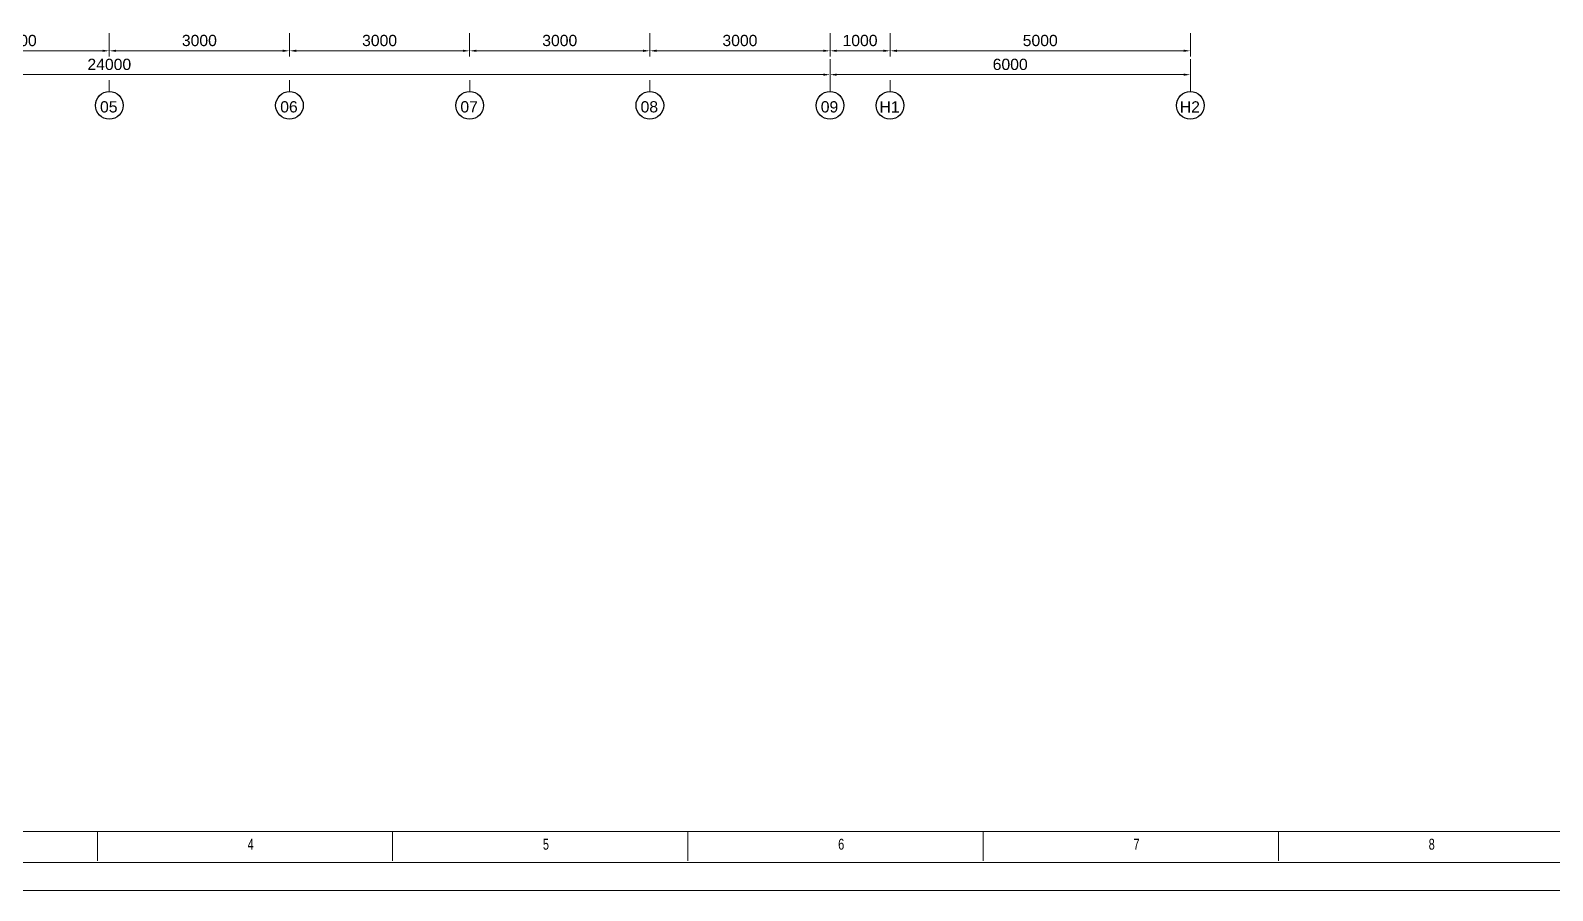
# Model space of a CAD drawing. Header units: millimetres. Extents: x 3220 to 226993, y 817 to 176024.
# Drawn here: x 159955 to 185298, y 59221 to 73542 of the extents above; entities that cross this region are included whole.
import ezdxf

# ---------------------------------------------------------------- set-up
doc = ezdxf.new("R2010")
doc.units = ezdxf.units.MM
doc.linetypes.add('CENTER', pattern=[10.16, 6.35, -1.27, 1.27, -1.27])
doc.styles.add('ARIAL_BOLD', font='arial.ttf')
doc.styles.add('SLDTEXTSTYLE0', font='TXT', dxfattribs={"width": 0.75})
doc.dimstyles.new('ECHE 75', dxfattribs={"dimscale": 75, "dimtxt": 2.5, "dimasz": 1.5, "dimexe": 1.25, "dimexo": 0.625, "dimgap": 1, "dimtad": 1, "dimdec": 0, "dimtxsty": 'ARIAL_BOLD', "dimcen": 2.5, "dimclrd": 4, "dimclre": 4, "dimclrt": 6, "dimadec": 0, "dimazin": 0, "dimtfac": 1, "dimtdec": 0, "dimtmove": 0, "dimatfit": 3, "dimfxl": 1, "dimlwd": 13, "dimlwe": 13, "dimarcsym": 0})

# ---------------------------------------------------------------- blocks, each defined once
blk = doc.blocks.new('*D584')
at = {"color": 4, "lineweight": 13, "transparency": 16777216}
for p, q in [((158268, 73495), (158268, 73110)), ((161268, 73495), (161268, 73110)), ((158381, 73203), (161156, 73203))]:
    blk.add_line(p, q, dxfattribs=at)
at = {"color": 4, "transparency": 16777216}
for points in [[(158381, 73222), (158381, 73185), (158268, 73203)], [(161156, 73222), (161156, 73185), (161268, 73203)]]:
    blk.add_solid(points, dxfattribs=at)
at = {"layer": 'Defpoints', "color": 0, "transparency": 16777216}
for p in [(158268, 73542), (161268, 73542), (161268, 73203)]:
    blk.add_point(p, dxfattribs=at)
at = {"color": 6, "transparency": 16777216, "insert": (159768, 73374), "char_height": 187.5, "attachment_point": 5, "style": 'ARIAL_BOLD'}
blk.add_mtext('3000', dxfattribs=at)
blk = doc.blocks.new('*D585')
at = {"color": 4, "lineweight": 13, "transparency": 16777216}
for p, q in [((161268, 73495), (161268, 73110)), ((164268, 73495), (164268, 73110)), ((161381, 73203), (164156, 73203))]:
    blk.add_line(p, q, dxfattribs=at)
at = {"color": 4, "transparency": 16777216}
for points in [[(161381, 73222), (161381, 73185), (161268, 73203)], [(164156, 73222), (164156, 73185), (164268, 73203)]]:
    blk.add_solid(points, dxfattribs=at)
at = {"layer": 'Defpoints', "color": 0, "transparency": 16777216}
for p in [(161268, 73542), (164268, 73542), (164268, 73203)]:
    blk.add_point(p, dxfattribs=at)
at = {"color": 6, "transparency": 16777216, "insert": (162768, 73374), "char_height": 187.5, "attachment_point": 5, "style": 'ARIAL_BOLD'}
blk.add_mtext('3000', dxfattribs=at)
blk = doc.blocks.new('*D586')
at = {"color": 4, "lineweight": 13, "transparency": 16777216}
for p, q in [((164268, 73495), (164268, 73110)), ((167268, 73495), (167268, 73110)), ((164381, 73203), (167156, 73203))]:
    blk.add_line(p, q, dxfattribs=at)
at = {"color": 4, "transparency": 16777216}
for points in [[(164381, 73222), (164381, 73185), (164268, 73203)], [(167156, 73222), (167156, 73185), (167268, 73203)]]:
    blk.add_solid(points, dxfattribs=at)
at = {"layer": 'Defpoints', "color": 0, "transparency": 16777216}
for p in [(164268, 73542), (167268, 73542), (167268, 73203)]:
    blk.add_point(p, dxfattribs=at)
at = {"color": 6, "transparency": 16777216, "insert": (165768, 73374), "char_height": 187.5, "attachment_point": 5, "style": 'ARIAL_BOLD'}
blk.add_mtext('3000', dxfattribs=at)
blk = doc.blocks.new('*D587')
at = {"color": 4, "lineweight": 13, "transparency": 16777216}
for p, q in [((149268, 73063), (149268, 72712)), ((173268, 73063), (173268, 72712)), ((149381, 72806), (173156, 72806))]:
    blk.add_line(p, q, dxfattribs=at)
at = {"color": 4, "transparency": 16777216}
for points in [[(149381, 72824), (149381, 72787), (149268, 72806)], [(173156, 72824), (173156, 72787), (173268, 72806)]]:
    blk.add_solid(points, dxfattribs=at)
at = {"layer": 'Defpoints', "color": 0, "transparency": 16777216}
for p in [(149268, 73110), (173268, 73110), (173268, 72806)]:
    blk.add_point(p, dxfattribs=at)
at = {"color": 6, "transparency": 16777216, "insert": (161268, 72976), "char_height": 187.5, "attachment_point": 5, "style": 'ARIAL_BOLD'}
blk.add_mtext('24000', dxfattribs=at)
blk = doc.blocks.new('*D588')
at = {"color": 4, "lineweight": 13, "transparency": 16777216}
for p, q in [((167268, 73495), (167268, 73110)), ((170268, 73495), (170268, 73110)), ((167381, 73203), (170156, 73203))]:
    blk.add_line(p, q, dxfattribs=at)
at = {"color": 4, "transparency": 16777216}
for points in [[(167381, 73222), (167381, 73185), (167268, 73203)], [(170156, 73222), (170156, 73185), (170268, 73203)]]:
    blk.add_solid(points, dxfattribs=at)
at = {"layer": 'Defpoints', "color": 0, "transparency": 16777216}
for p in [(167268, 73542), (170268, 73542), (170268, 73203)]:
    blk.add_point(p, dxfattribs=at)
at = {"color": 6, "transparency": 16777216, "insert": (168768, 73374), "char_height": 187.5, "attachment_point": 5, "style": 'ARIAL_BOLD'}
blk.add_mtext('3000', dxfattribs=at)
blk = doc.blocks.new('*D589')
at = {"color": 4, "lineweight": 13, "transparency": 16777216}
for p, q in [((170268, 73495), (170268, 73110)), ((173268, 73495), (173268, 73110)), ((170381, 73203), (173156, 73203))]:
    blk.add_line(p, q, dxfattribs=at)
at = {"color": 4, "transparency": 16777216}
for points in [[(170381, 73222), (170381, 73185), (170268, 73203)], [(173156, 73222), (173156, 73185), (173268, 73203)]]:
    blk.add_solid(points, dxfattribs=at)
at = {"layer": 'Defpoints', "color": 0, "transparency": 16777216}
for p in [(170268, 73542), (173268, 73542), (173268, 73203)]:
    blk.add_point(p, dxfattribs=at)
at = {"color": 6, "transparency": 16777216, "insert": (171768, 73374), "char_height": 187.5, "attachment_point": 5, "style": 'ARIAL_BOLD'}
blk.add_mtext('3000', dxfattribs=at)
blk = doc.blocks.new('*D633')
at = {"color": 4, "lineweight": 13, "transparency": 16777216}
for p, q in [((173268, 73063), (173268, 72712)), ((179268, 73063), (179268, 72712)), ((173381, 72806), (179156, 72806))]:
    blk.add_line(p, q, dxfattribs=at)
at = {"color": 4, "transparency": 16777216}
for points in [[(173381, 72824), (173381, 72787), (173268, 72806)], [(179156, 72824), (179156, 72787), (179268, 72806)]]:
    blk.add_solid(points, dxfattribs=at)
at = {"layer": 'Defpoints', "color": 0, "transparency": 16777216}
for p in [(173268, 73110), (179268, 73110), (179268, 72806)]:
    blk.add_point(p, dxfattribs=at)
at = {"color": 6, "transparency": 16777216, "insert": (176268, 72976), "char_height": 187.5, "attachment_point": 5, "style": 'ARIAL_BOLD'}
blk.add_mtext('6000', dxfattribs=at)
blk = doc.blocks.new('*D634')
at = {"color": 4, "lineweight": 13, "transparency": 16777216}
for p, q in [((173268, 73495), (173268, 73110)), ((174268, 73495), (174268, 73110)), ((173381, 73203), (174156, 73203))]:
    blk.add_line(p, q, dxfattribs=at)
at = {"color": 4, "transparency": 16777216}
for points in [[(173381, 73222), (173381, 73185), (173268, 73203)], [(174156, 73222), (174156, 73185), (174268, 73203)]]:
    blk.add_solid(points, dxfattribs=at)
at = {"layer": 'Defpoints', "color": 0, "transparency": 16777216}
for p in [(173268, 73542), (174268, 73542), (174268, 73203)]:
    blk.add_point(p, dxfattribs=at)
at = {"color": 6, "transparency": 16777216, "insert": (173768, 73374), "char_height": 187.5, "attachment_point": 5, "style": 'ARIAL_BOLD'}
blk.add_mtext('1000', dxfattribs=at)
blk = doc.blocks.new('*D635')
at = {"color": 4, "lineweight": 13, "transparency": 16777216}
for p, q in [((174268, 73495), (174268, 73110)), ((179268, 73495), (179268, 73110)), ((174381, 73203), (179156, 73203))]:
    blk.add_line(p, q, dxfattribs=at)
at = {"color": 4, "transparency": 16777216}
for points in [[(174381, 73222), (174381, 73185), (174268, 73203)], [(179156, 73222), (179156, 73185), (179268, 73203)]]:
    blk.add_solid(points, dxfattribs=at)
at = {"layer": 'Defpoints', "color": 0, "transparency": 16777216}
for p in [(174268, 73542), (179268, 73542), (179268, 73203)]:
    blk.add_point(p, dxfattribs=at)
at = {"color": 6, "transparency": 16777216, "insert": (176768, 73374), "char_height": 187.5, "attachment_point": 5, "style": 'ARIAL_BOLD'}
blk.add_mtext('5000', dxfattribs=at)
blk = doc.blocks.new('A1 E1-200')
at = {"color": 1, "linetype": 'Continuous', "lineweight": 18}
for p, q in [((-162844, 1960), (-1960, 1960)), ((-164800, 0), (0, 0))]:
    blk.add_line(p, q, dxfattribs=at)
at = {"color": 5, "linetype": 'Continuous', "lineweight": 15}
for p, q in [((-131393, 1962), (-131393, 983)), ((-121595, 983), (-121595, 1962)), ((-111797, 1962), (-111797, 983)), ((-101999, 983), (-101999, 1962)), ((-92200, 1962), (-92200, 983))]:
    blk.add_line(p, q, dxfattribs=at)
at = {"linetype": 'Continuous', "lineweight": 18}
blk.add_line((-163879, 931), (-937, 931), dxfattribs=at)
at = {"color": 1, "linetype": 'Continuous', "lineweight": 15}
blk.add_line((-164800, 0), (0, 0), dxfattribs=at)
at = {"color": 5, "linetype": 'Continuous', "lineweight": 15, "char_height": 363, "attachment_point": 1, "style": 'SLDTEXTSTYLE0'}
for s, insert in [('4', (-126406, 1719)), ('5', (-116608, 1719)), ('6', (-106810, 1719)), ('7', (-97012, 1719)), ('8', (-87214, 1719))]:
    blk.add_mtext(s, dxfattribs=dict(at, insert=insert))

msp = doc.modelspace()

# ---------------------------------------------------------------- linework, layer by layer
at = {"color": 1, "linetype": 'CENTER', "lineweight": 9}
for p, q in [((161268.2, 72524.4), (161268.2, 72711.9)), ((164268.2, 72524.4), (164268.2, 72711.9)), ((167268.2, 72524.4), (167268.2, 72711.9)), ((170268.2, 72524.4), (170268.2, 72711.9)), ((173268.2, 72524.4), (173268.2, 72711.9)), ((174268.2, 72524.4), (174268.2, 72711.9)), ((179268.2, 72524.4), (179268.2, 72711.9))]:
    msp.add_line(p, q, dxfattribs=at)
at = {"color": 5}
for centre in [(161268.2, 72293.9), (164268.2, 72293.9), (167268.2, 72293.9), (170268.2, 72293.9), (173268.2, 72293.9), (174268.2, 72293.9), (179268.2, 72293.9)]:
    msp.add_circle(centre, 230.5, dxfattribs=at)

# ---------------------------------------------------------------- block references
at = {"xscale": 0.5017310599597968, "yscale": 0.5017310599597968, "zscale": 0.5017310599597968}
msp.add_blockref('A1 E1-200', (226993.4, 59220.8), dxfattribs=at)

# ---------------------------------------------------------------- texts
at = {"char_height": 187.5, "attachment_point": 5, "style": 'ARIAL_BOLD'}
for s, insert in [('05', (161259.4, 72269.3)), ('06', (164259.4, 72269.3)), ('07', (167259.4, 72269.3)), ('08', (170259.4, 72269.3))]:
    msp.add_mtext(s, dxfattribs=dict(at, insert=insert))
at = {"char_height": 187.5, "width": 505.4, "attachment_point": 5, "style": 'ARIAL_BOLD'}
for s, insert in [('09', (173259.4, 72269.3)), ('H1', (174259.4, 72269.3)), ('H2', (179259.4, 72269.3))]:
    msp.add_mtext(s, dxfattribs=dict(at, insert=insert))

# ---------------------------------------------------------------- dimensions: what is measured, and where the dimension line sits
for base, p1, p2, picture, middle in [((161268.2, 73203.4), (158268.2, 73542.4), (161268.2, 73542.4), '*D584', (159768.2, 73374.2)), ((164268.2, 73203.4), (161268.2, 73542.4), (164268.2, 73542.4), '*D585', (162768.2, 73374.2)), ((167268.2, 73203.4), (164268.2, 73542.4), (167268.2, 73542.4), '*D586', (165768.2, 73374.2)), ((170268.2, 73203.4), (167268.2, 73542.4), (170268.2, 73542.4), '*D588', (168768.2, 73374.2)), ((173268.2, 73203.4), (170268.2, 73542.4), (173268.2, 73542.4), '*D589', (171768.2, 73374.2)), ((174268.2, 73203.4), (173268.2, 73542.4), (174268.2, 73542.4), '*D634', (173768.2, 73374.1)), ((179268.2, 73203.4), (174268.2, 73542.4), (179268.2, 73542.4), '*D635', (176768.2, 73374.1)), ((173268.2, 72805.6), (149268.2, 73109.7), (173268.2, 73109.7), '*D587', (161268.2, 72976.4)), ((179268.2, 72805.6), (173268.2, 73109.7), (179268.2, 73109.7), '*D633', (176268.2, 72976.4))]:
    dim = msp.add_linear_dim(base=base, p1=p1, p2=p2, dimstyle='ECHE 75')
    dim.commit()
    dim.dimension.update_dxf_attribs({"geometry": picture, "text_midpoint": middle})

doc.saveas('drawing.dxf')
